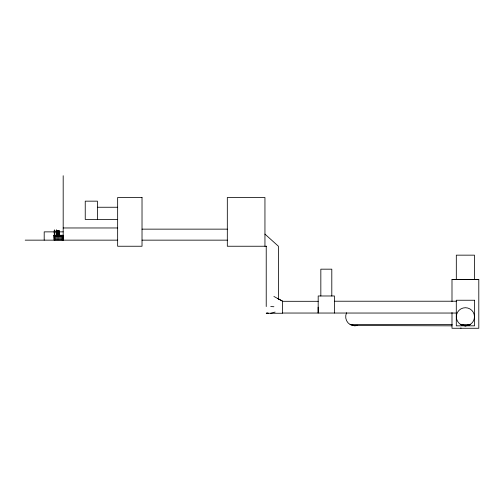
<?xml version="1.0" encoding="UTF-8"?>
<svg xmlns="http://www.w3.org/2000/svg" width="504" height="504" viewBox="0 0 504 504"><rect width="100%" height="100%" fill="white"/><g stroke="black" fill="none" stroke-linecap="round" stroke-linejoin="round"><path stroke-width="0.76" d="M56.889 235.475L56.858 232.867M57.053 235.475L57.015 232.867M57.614 235.475L57.525 232.168L57.777 233.44L57.84 232.867M57.878 235.475L57.79 232.168L57.916 233.1M58.004 235.475L57.84 231.046L57.853 231.38M58.237 235.475L58.155 232.168L58.344 233.642L58.319 233.314M58.735 235.475L58.697 231.046L58.71 231.38M58.936 235.475L58.899 232.867M54.3 232.086L54.293 232.672L54.306 232.136M54.375 231.292L54.35 233.383M56.265 232.086L56.265 232.672L56.272 232.136M56.851 232.817L56.845 233.402L56.807 232.168L56.889 233.276M57.015 232.817L57.009 233.402L56.971 232.168L57.053 233.415L56.927 233.1M57.601 232.817L57.569 233.402L57.601 232.867M57.834 232.817L57.746 233.642L57.689 233.314M57.884 232.35L57.96 231.752L57.96 233.402L57.966 232.867M58.199 232.817L58.193 233.402L58.206 232.867M58.697 232.817L58.691 233.402L58.697 232.867M58.748 232.577L58.855 231.985L58.735 233.415L58.792 232.817M59.693 240.15L59.755 235.28M58.773 233.402L58.792 232.867M54.388 232.086L54.344 230.044L54.35 231.103M56.914 231.985L56.939 232.817L56.895 230.775L56.87 231.153M57.078 231.985L57.103 232.817L57.059 230.775L57.034 231.153M57.922 232.817L57.903 232.092L57.884 232.577M58.029 231.985L58.055 232.817L58.048 230.914L58.017 235.381M58.262 231.985L58.288 232.817L58.288 230.914L58.25 235.381M58.88 232.817L58.892 232.3M59 232.3L58.949 232.577M60.845 235.752L60.852 235.28L60.757 240.15M54.35 231.846L54.369 231.361M54.495 231.846L54.445 230.315L54.464 230.649M56.316 231.846L56.316 230.044L56.316 230.574M56.902 232.577L56.952 232.3M57.065 232.577L57.116 232.3M57.62 232.577L57.689 230.914M58.017 232.577L58.067 232.3M58.25 232.577L58.3 232.3M58.842 232.577L58.855 232.092M54.35 231.619L54.426 231.021M54.495 231.619L54.571 231.021L54.533 232.086L54.508 231.361M56.316 231.619L56.398 231.021L56.36 232.086L56.335 231.361M57.62 232.35L57.664 231.985M58.748 232.35L58.823 231.752M61.803 235.752L61.822 235.28L61.677 240.15L62.609 235.28L62.376 240.15M54.495 231.103L54.533 230.183L54.508 235.752M56.316 231.103L56.354 230.183M57.884 231.834L57.878 230.775L57.859 231.153M58.748 231.834L58.873 230.914M58.918 231.153L58.943 230.775L58.867 232.023M62.54 235.752L62.584 235.28M62.817 240.15L63.05 235.28M62.968 240.15L63.214 235.28L53.865 235.28L54.136 240.15M54.514 230.164L54.489 230.574M56.92 230.895L56.895 231.304M57.078 230.895L57.059 231.304M58.029 230.895L58.01 231.304M58.269 230.895L58.244 231.304M58.823 231.304L58.861 230.895L58.741 231.304M58.962 230.895L58.943 231.304M54.464 230.423L54.464 230.315M57.595 231.153L57.645 230.775L57.639 231.928M57.985 231.153L58.01 230.775L57.979 231.38M58.218 231.153L58.244 230.775L58.218 231.38M58.836 230.775L58.861 230.895M54.495 233.383L54.596 231.985L54.495 233.226M56.316 233.383L56.416 231.985L56.316 233.226M56.902 234.114L57.002 232.716L56.902 233.957M57.065 234.114L57.16 232.716L57.065 233.957M57.62 234.114L57.727 232.917M57.884 234.114L57.985 232.716L57.884 233.957M58.017 234.114L58.111 232.716L58.017 233.957M58.25 234.114L58.351 232.716L58.25 233.957M58.748 234.114L58.848 232.716M58.829 234.114L58.943 232.716L58.748 233.957M58.949 234.114L59.044 232.716L58.949 233.957M54.35 233.226L54.426 232.186M58.829 233.957L58.943 232.716M54.344 230.435L54.35 235.28L54.256 231.437L54.375 232.842M54.728 240.15L54.4 231.437L54.482 232.546L54.526 232.218M56.309 230.435L56.316 235.28L56.221 231.437L56.354 232.772M56.908 233.27L56.933 232.949M57.135 233.314L57.16 233.642L57.097 232.949L57.091 233.572M57.683 232.949L57.676 233.1M57.891 233.27L57.916 232.949M58.281 232.949L58.275 233.1M58.779 232.949L58.773 233.1M58.873 232.949L58.842 233.642L58.817 233.314M59.018 233.314L59.044 233.642L58.981 232.949L58.974 233.572M469.911 324.784L469.835 324.393L461.204 324.393M460.889 327.808L460.958 328.268M54.356 232.539L54.451 232.394M56.328 232.539L56.416 232.394M58.042 233.1L58.111 233.642L58.086 233.314M58.855 232.168L58.968 233.44L58.779 231.046L58.748 235.381M357.059 325.162L357.103 325.521L354.753 325.83L354.803 325.471L352.454 325.162L352.403 325.521L452.056 325.83M466.572 325.679L465.394 325.83L465.349 325.471L463.1 325.162L463.05 325.521L463.189 325.2L460.958 324.393L463.138 325.055M465.444 325.471L465.394 325.83L464.222 325.679M57.947 233.289L57.979 233.642L57.954 233.314M58.943 233.125L58.936 233.642L58.899 233.314M56.971 233.314L56.996 233.642L56.983 233.27M460.902 324.513L460.864 324.859M461.002 324.293L460.864 324.62L462.502 325.3M58.867 231.821L58.76 232.092M467.649 325.3L469.835 324.393L467.693 325.162L467.744 325.521M468.285 325.3L469.93 324.62M270.743 313.261L275.121 312.077M355.881 325.313L354.709 325.471L354.753 325.83M54.073 235.74L63.032 235.752M268.538 313.23L266.225 313.261L282.416 313.261L282.416 301.077L277.83 298.563M97.423 207.251L117.653 207.251M117.653 219.435L85.239 219.435L85.239 201.159L97.423 201.159L97.423 219.435M63.183 227.966L117.653 227.966M142.021 229.144L227.317 229.144M63.183 231.865L44.195 231.865L44.195 240.15M55.446 236.011L61.652 236.011M25.2 240.15L117.653 240.15M142.021 240.15L227.317 240.15M266.433 246.242L227.317 246.242L227.317 197.505L264.947 197.505L264.947 246.242M451.994 301.543L451.994 279.531L478.8 279.531L478.8 328.268L451.994 328.268L451.994 312.549M334.442 301.222L456.296 301.222M282.416 301.304L318.188 301.304M282.416 313.041L456.296 313.041M452.233 324.62L350.217 324.614A9.078 9.078 0 0 1 346.613 312.738M451.994 279.531L478.8 279.581M270.743 306.564L273.892 306.728M273.892 296.447L282.416 301.077M264.947 234.108L278.41 246.242L278.41 299.515M57.922 232.168L58.042 233.572M54.023 235.28L54.281 240.15M58.949 235.381L58.936 231.027L58.911 231.38M58.918 231.487L58.936 231.928M58.779 231.046L58.81 231.38M58.798 231.487L58.829 231.928M58.716 231.487L58.735 231.928M58.237 231.928L58.218 231.046L58.237 232.13M57.985 231.487L58.004 231.928M57.859 231.487L57.878 231.928M57.601 231.046L57.639 232.13L57.576 231.046L57.62 231.38M57.065 235.381L57.053 231.027L57.028 231.38M57.034 231.487L57.053 231.928M56.87 231.487L56.889 231.928M56.272 230.315L56.284 230.649M56.29 230.756L56.309 231.197M54.464 230.756L54.482 231.197M54.3 230.315L54.319 230.649M54.325 230.756L54.344 231.197M58.899 231.046L58.936 232.13M57.966 231.046L58.004 232.13M57.015 231.046L57.053 232.13M56.889 232.13L56.851 231.046L56.902 235.381M55.226 235.28L55.427 240.15M56.196 235.28L56.341 240.15M58.836 231.166L58.842 235.381M57.62 231.304L57.67 230.895L57.62 235.381M318.118 307.169L318.188 313.041L318.188 295.98L334.442 295.98L334.442 313.041M57.317 235.28L57.406 240.15M474.472 279.531L474.472 255.156L456.315 255.156L456.315 279.531M331.802 295.98L331.802 269.174L320.834 269.174L320.834 295.98M266.225 246.242L266.225 306.564M63.183 175.732L63.183 240.15M58.527 235.28L58.552 240.15M57.878 231.027L57.884 235.381M54.596 232.394L54.59 232.911L54.596 232.394M54.438 232.539L54.445 232.911L54.419 232.583M56.404 232.539L56.416 232.911L56.385 232.583M350.349 324.293L350.217 324.614L352.403 325.521L352.542 325.2L350.349 324.293M267.958 313.23L266.433 313.261L267.958 313.236M142.021 197.505L117.653 197.505L117.653 246.242L142.021 246.242L142.021 197.505M474.573 300.245L456.296 300.245L456.296 325.83L474.573 325.83L474.573 300.245M474.497 316.77L474.459 316.77A9.059 9.059 0 0 1 460.864 324.62A9.059 9.059 0 0 1 460.864 308.927A9.059 9.059 0 0 1 474.459 316.77M56.87 231.38L56.851 231.046L56.87 231.38"/></g></svg>
